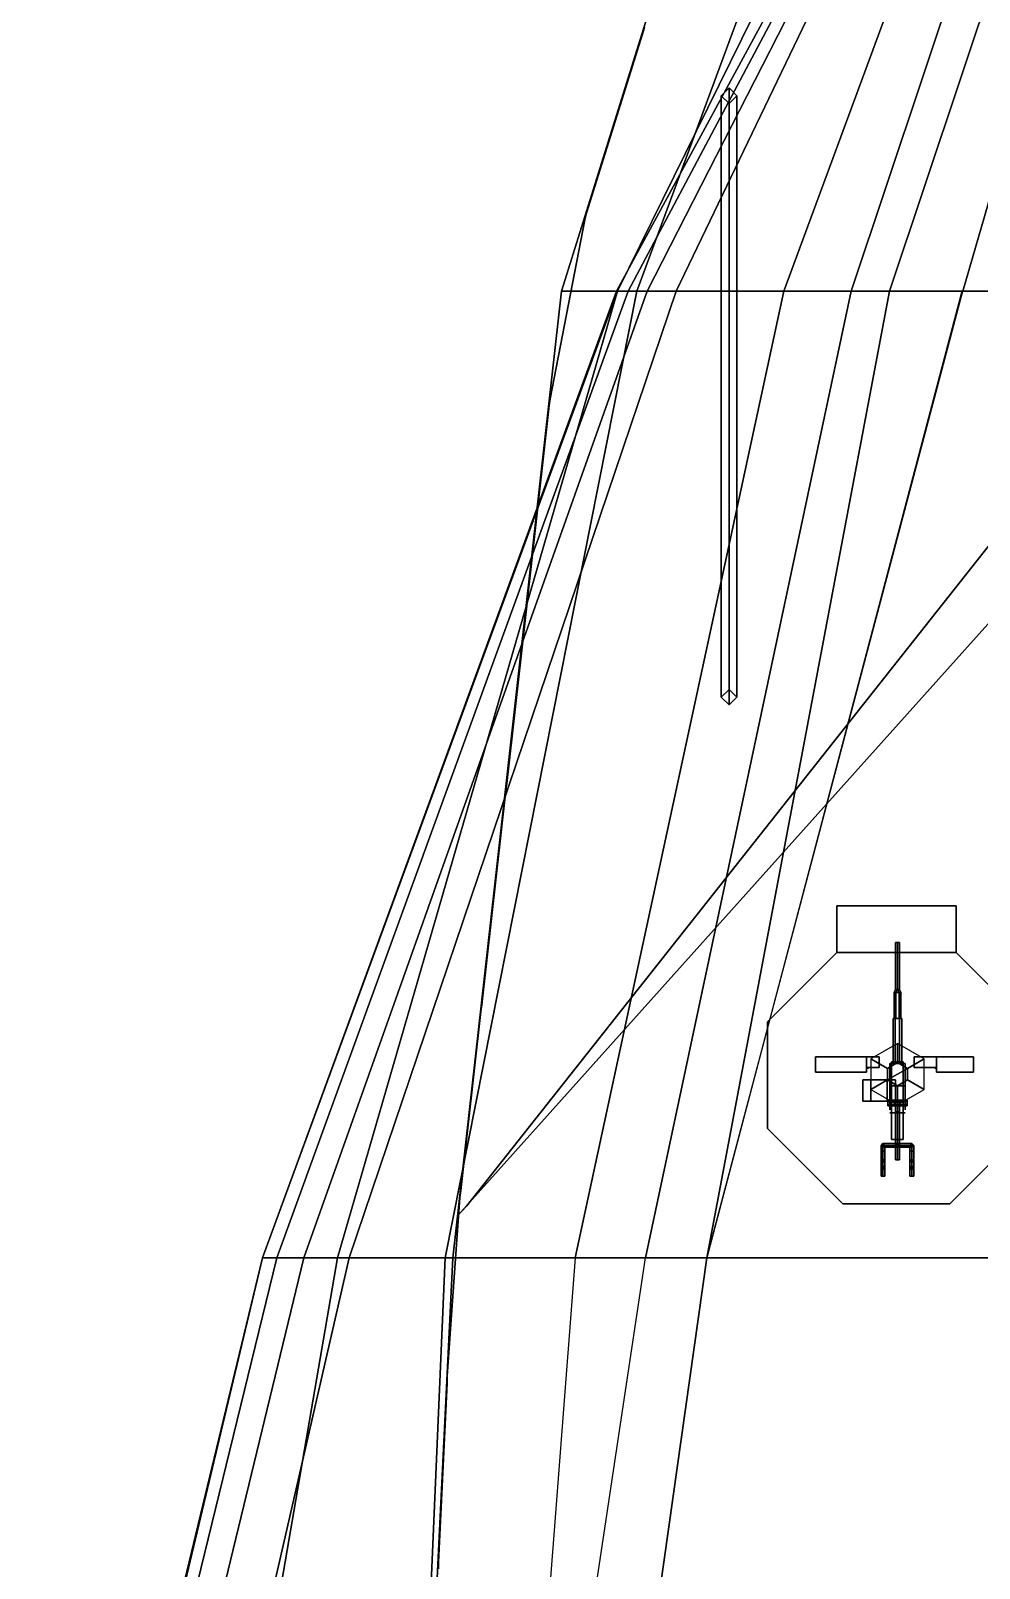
# Model space of a CAD drawing. Header units: millimetres. Extents: x -14 to 14, y -57 to 127.
# Drawn here: x -12.74 to -2.88, y 29.44 to 45.42 of the extents above; entities that cross this region are included whole.
import ezdxf

# ---------------------------------------------------------------- set-up
doc = ezdxf.new("R2010")
doc.units = ezdxf.units.MM
for name, color, linetype in [('barrel', 1, 'Continuous'), ('railings', 6, 'Continuous'), ('sleeve', 5, 'Continuous'), ('turret', 2, 'Continuous')]:
    doc.layers.add(name, color=color, linetype=linetype)

msp = doc.modelspace()

# ---------------------------------------------------------------- linework, layer by layer
for points in [[(4.09, 52.73, 5.29), (-4.09, 52.73, 5.29), (-7.22, 42.71, 4.82), (7.22, 42.71, 4.82)], [(-4.09, 52.73, 5.29), (-2.73, 52.73, 2.59), (-6.44, 42.71, 1.98), (-7.22, 42.71, 4.82)], [(-1.21, 52.73, -1.51), (-1.21, 52.73, -1.51), (-6.53, 42.71, -2.65), (-6.65, 42.71, -2.35)], [(-1.7, 52.73), (-1.21, 52.73, -1.51), (-6.65, 42.71, -2.35), (-6.64, 42.71)], [(-2.73, 52.73, 2.59), (-1.7, 52.73), (-6.64, 42.71), (-6.44, 42.71, 1.98)], [(-1.21, 52.73, -1.51), (-1.21, 52.73, -1.51), (-6.33, 42.71, -2.85), (-6.53, 42.71, -2.65)], [(-1.21, 52.73, -1.51), (-1.21, 52.73, -1.51), (-6.03, 42.71, -2.96), (-6.33, 42.71, -2.85)], [(-1.21, 52.73, -1.51), (-1.21, 52.73, -1.51), (-4.91, 42.71, -2.96), (-6.03, 42.71, -2.96)], [(-1.21, 52.73, -1.51), (-0.86, 52.73, -2.65), (-4.21, 42.71, -3.74), (-4.91, 42.71, -2.96)], [(-0.86, 52.73, -2.65), (-0.46, 52.73, -3.9), (-3.81, 42.71, -4.03), (-4.21, 42.71, -3.74)], [(-0.46, 52.73, -3.9), (-0.14, 52.73, -4.35), (-3.05, 42.71, -4.35), (-3.81, 42.71, -4.03)], [(-0.14, 52.73, -4.35), (0.14, 52.73, -4.35), (3.05, 42.71, -4.35), (-3.05, 42.71, -4.35)], [(-5.48, 44.82, 5.35), (-5.56, 44.74, 5.35), (-5.56, 38.49, 9.5), (-5.48, 38.57, 9.5)], [(-5.4, 44.74, 8.94), (-5.48, 44.82, 8.94), (-5.56, 44.74, 8.94), (-5.48, 44.66, 8.94)], [(-5.48, 44.82, 4.91), (-5.56, 44.74, 4.91), (-5.56, 44.74, 8.94), (-5.48, 44.82, 8.94)], [(-5.4, 44.74, 5.35), (-5.48, 44.82, 5.35), (-5.48, 38.57, 9.5), (-5.4, 38.49, 9.5)], [(-5.4, 44.74, 4.91), (-5.48, 44.82, 4.91), (-5.48, 44.82, 8.94), (-5.4, 44.74, 8.94)], [(-5.56, 44.74, 5.35), (-5.48, 44.66, 5.35), (-5.48, 38.41, 9.5), (-5.56, 38.49, 9.5)], [(-5.56, 44.74, 4.91), (-5.48, 44.66, 4.91), (-5.48, 44.66, 8.94), (-5.56, 44.74, 8.94)], [(-5.48, 44.66, 5.35), (-5.4, 44.74, 5.35), (-5.4, 38.49, 9.5), (-5.48, 38.41, 9.5)], [(-5.48, 44.66, 4.91), (-5.4, 44.74, 4.91), (-5.4, 44.74, 8.94), (-5.48, 44.66, 8.94)], [(-5.48, 38.616, 9.469), (-5.48, 38.57, 9.5), (-5.48, 44.66, 8.72), (-5.48, 44.66, 8.67)], [(-5.48, 44.66, 8.67), (-5.48, 44.66, 8.72), (-5.48, 38.57, 9.5), (-5.48, 38.616, 9.469)], [(-6.64, 42.71), (-6.65, 42.71, -2.35), (-10.33, 32.66, -2.54), (-10.33, 32.66)], [(-6.65, 42.71, -2.35), (-6.53, 42.71, -2.65), (-10.18, 32.66, -2.99), (-10.33, 32.66, -2.54)], [(-6.64, 42.71), (-6.64, 42.71), (-10.33, 32.66), (-9.55, 32.66)], [(-6.53, 42.71, -2.65), (-6.33, 42.71, -2.85), (-9.9, 32.66, -3.3), (-10.18, 32.66, -2.99)], [(-6.33, 42.71, -2.85), (-6.03, 42.71, -2.96), (-9.43, 32.66, -3.52), (-9.9, 32.66, -3.3)], [(-6.44, 42.71, 1.98), (-6.64, 42.71), (-9.55, 32.66), (-8.43, 32.66, 1.98)], [(-6.03, 42.71, -2.96), (-4.91, 42.71, -2.96), (-7.08, 32.66, -3.52), (-9.43, 32.66, -3.52)], [(-7.22, 42.71, 4.82), (-6.44, 42.71, 1.98), (-8.43, 32.66, 1.98), (-8.35, 32.66, 4.52)], [(7.22, 42.71, 4.82), (-7.22, 42.71, 4.82), (-8.35, 32.66, 4.52), (8.35, 32.66, 4.52)], [(-4.91, 42.71, -2.96), (-4.21, 42.71, -3.74), (-6.35, 32.66, -4.09), (-7.08, 32.66, -3.52)], [(-4.21, 42.71, -3.74), (-3.81, 42.71, -4.03), (-5.71, 32.66, -4.35), (-6.35, 32.66, -4.09)], [(-3.05, 42.71, -4.35), (3.05, 42.71, -4.35), (5.71, 32.66, -4.35), (-5.71, 32.66, -4.35)], [(-3.81, 42.71, -4.03), (-3.06, 42.71, -4.35), (-5.71, 32.66, -4.35)], [(-1.62, 40.55, 4.75), (-2, 41.05, 5.93), (-8.21, 33.2, 4.8), (-8.3, 33.1, 4.53)], [(-8.3, 33.1, 4.53), (-8.21, 33.2, 4.8), (-2, 41.05, 5.93), (-1.62, 40.55, 4.75)], [(-5.4, 38.49, 9.5), (-5.48, 38.57, 9.5), (-5.56, 38.49, 9.5), (-5.48, 38.41, 9.5)], [(-3.12, 35.835, 5.71), (-3.12, 36.32, 5.71), (-4.36, 36.32, 5.71), (-4.36, 35.835, 5.71)], [(-3.12, 36.32, 5.71), (-3.12, 36.32, 4.61), (-4.36, 36.32, 4.61), (-4.36, 36.32, 5.71)], [(-4.36, 36.32, 5.71), (-4.36, 36.32, 4.61), (-4.36, 35.835, 4.61), (-4.36, 35.835, 5.71)], [(-3.12, 35.835, 4.61), (-3.12, 36.32, 4.61), (-3.12, 36.32, 5.71), (-3.12, 35.835, 5.71)], [(-4.36, 35.835, 5.71), (-5.08, 35.115, 5.71), (-5.08, 35.115, 4.61), (-4.36, 35.835, 4.61)], [(-5.08, 35.115, 5.71), (-4.36, 35.835, 5.71), (-4.36, 35.835, 4.61), (-5.08, 35.115, 4.61)], [(-4.36, 35.835, 5.71), (-4.36, 35.835, 4.61), (-3.12, 35.835, 4.61), (-3.12, 35.835, 5.71)], [(-2.4, 35.115, 5.71), (-3.12, 35.835, 5.71), (-3.12, 35.835, 4.61), (-2.4, 35.115, 4.61)], [(-3.12, 35.835, 5.71), (-2.4, 35.115, 5.71), (-2.4, 35.115, 4.61), (-3.12, 35.835, 4.61)], [(-5.08, 35.115, 5.71), (-5.08, 34.005, 5.71), (-5.08, 34.005, 4.56), (-5.08, 35.115, 4.61)], [(-5.08, 34.005, 5.71), (-5.08, 35.115, 5.71), (-5.08, 35.115, 4.61), (-5.08, 34.005, 4.56)], [(-3.833, 34.63, 5.84), (-3.729, 34.69, 5.84), (-3.729, 34.89, 4.56), (-4.006, 34.73, 4.56)], [(-3.729, 34.69, 5.84), (-3.625, 34.63, 5.84), (-3.452, 34.73, 4.56), (-3.729, 34.89, 4.56)], [(-3.833, 34.51, 5.84), (-3.833, 34.63, 5.84), (-4.006, 34.73, 4.56), (-4.006, 34.41, 4.56)], [(-3.625, 34.63, 5.84), (-3.625, 34.51, 5.84), (-3.452, 34.41, 4.56), (-3.452, 34.73, 4.56)], [(-3.729, 34.45, 5.84), (-3.833, 34.51, 5.84), (-4.006, 34.41, 4.56), (-3.729, 34.25, 4.56)], [(-3.625, 34.51, 5.84), (-3.729, 34.45, 5.84), (-3.729, 34.25, 4.56), (-3.452, 34.41, 4.56)], [(-5.08, 34.005, 5.71), (-4.295, 33.221, 5.71), (-4.295, 33.221, 4.53), (-5.08, 34.005, 4.56)], [(-4.295, 33.221, 5.71), (-5.08, 34.005, 5.71), (-5.08, 34.005, 4.56), (-4.295, 33.221, 4.53)], [(-3.185, 33.221, 5.71), (-2.4, 34.005, 5.71), (-2.4, 34.005, 4.56), (-3.185, 33.221, 4.53)], [(-2.4, 34.005, 5.71), (-3.185, 33.221, 5.71), (-3.185, 33.221, 4.53), (-2.4, 34.005, 4.56)], [(-4.295, 33.221, 5.71), (-3.185, 33.221, 5.71), (-3.185, 33.221, 4.53), (-4.295, 33.221, 4.53)], [(-3.185, 33.221, 5.71), (-4.295, 33.221, 5.71), (-4.295, 33.221, 4.53), (-3.185, 33.221, 4.53)], [(-10.33, 32.66), (-10.33, 32.66, -2.54), (-12.71, 22.68, -2.81), (-12.74, 22.68)], [(-9.55, 32.66), (-10.33, 32.66), (-12.74, 22.68), (-11.27, 22.68)], [(-10.33, 32.66, -2.54), (-10.18, 32.66, -2.99), (-12.62, 22.68, -3.32), (-12.71, 22.68, -2.81)], [(-10.18, 32.66, -2.99), (-9.9, 32.66, -3.3), (-12.32, 22.68, -3.69), (-12.62, 22.68, -3.32)], [(-9.9, 32.66, -3.3), (-9.43, 32.66, -3.52), (-11.72, 22.68, -3.98), (-12.32, 22.68, -3.69)], [(-9.43, 32.66, -3.52), (-7.08, 32.66, -3.52), (-7.85, 22.68, -3.98), (-11.72, 22.68, -3.98)], [(-8.43, 32.66, 1.98), (-9.55, 32.66), (-11.27, 22.68), (-8.86, 22.68, 1.98)], [(-8.35, 32.66, 4.52), (-8.43, 32.66, 1.98), (-8.86, 22.68, 1.98), (-8.84, 22.68, 4.2)], [(8.35, 32.66, 4.52), (-8.35, 32.66, 4.52), (-8.84, 22.68, 4.2), (8.84, 22.68, 4.2)], [(-6.35, 32.66, -4.09), (-5.71, 32.66, -4.35), (-7.12, 22.68, -4.35), (-7.85, 22.68, -3.98)], [(-5.71, 32.66, -4.35), (5.71, 32.66, -4.35), (7.12, 22.68, -4.35), (-7.12, 22.68, -4.35)]]:
    msp.add_3dface(points)
at = {"layer": 'barrel'}
for points in [[(-3.709, 35.94, 6.07), (-3.729, 35.94, 6.05), (-3.749, 35.94, 6.07), (-3.729, 35.94, 6.09)], [(-3.749, 35.94, 6.07), (-3.729, 35.94, 6.05), (-3.729, 35.45, 6.05), (-3.749, 35.45, 6.07)], [(-3.729, 35.94, 6.09), (-3.749, 35.94, 6.07), (-3.749, 35.45, 6.07), (-3.729, 35.45, 6.09)], [(-3.729, 35.94, 6.05), (-3.709, 35.94, 6.07), (-3.709, 35.45, 6.07), (-3.729, 35.45, 6.05)], [(-3.709, 35.94, 6.07), (-3.729, 35.94, 6.09), (-3.729, 35.45, 6.09), (-3.709, 35.45, 6.07)]]:
    msp.add_3dface(points, dxfattribs=at)
at = {"layer": 'railings'}
for points in [[(-6.36, 45.45, 4.94), (-6.38, 45.38, 4.94), (-6.38, 45.38, 5.87), (-6.36, 45.45, 5.87)], [(-6.36, 45.45, 5.87), (-6.38, 45.38, 5.87), (-6.38, 45.38, 4.94), (-6.36, 45.45, 4.94)], [(-6.96, 43.52, 5.78), (-6.96, 43.52, 5.71), (-6.38, 45.38, 5.8), (-6.38, 45.38, 5.87)], [(-6.38, 45.38, 5.87), (-6.38, 45.38, 5.8), (-6.96, 43.52, 5.71), (-6.96, 43.52, 5.78)], [(-6.38, 45.38, 5.44), (-6.38, 45.38, 5.37), (-6.96, 43.52, 5.28), (-6.96, 43.52, 5.35)], [(-6.96, 43.52, 5.35), (-6.96, 43.52, 5.28), (-6.38, 45.38, 5.37), (-6.38, 45.38, 5.44)], [(-6.96, 43.52, 4.85), (-6.98, 43.45, 4.85), (-6.98, 43.45, 5.78), (-6.96, 43.52, 5.78)], [(-6.96, 43.52, 5.78), (-6.98, 43.45, 5.78), (-6.98, 43.45, 4.85), (-6.96, 43.52, 4.85)], [(-7.34, 41.59, 5.71), (-7.34, 41.59, 5.64), (-6.98, 43.45, 5.71), (-6.98, 43.45, 5.78)], [(-6.98, 43.45, 5.78), (-6.98, 43.45, 5.71), (-7.34, 41.59, 5.64), (-7.34, 41.59, 5.71)], [(-6.98, 43.45, 5.35), (-6.98, 43.45, 5.28), (-7.34, 41.59, 5.21), (-7.34, 41.59, 5.28)], [(-7.34, 41.59, 5.28), (-7.34, 41.59, 5.21), (-6.98, 43.45, 5.28), (-6.98, 43.45, 5.35)], [(-7.34, 41.59, 4.78), (-7.35, 41.52, 4.78), (-7.35, 41.52, 5.71), (-7.34, 41.59, 5.71)], [(-7.34, 41.59, 5.71), (-7.35, 41.52, 5.71), (-7.35, 41.52, 4.78), (-7.34, 41.59, 4.78)], [(-7.57, 39.54, 5.65), (-7.57, 39.54, 5.58), (-7.35, 41.52, 5.64), (-7.35, 41.52, 5.71)], [(-7.35, 41.52, 5.71), (-7.35, 41.52, 5.64), (-7.57, 39.54, 5.58), (-7.57, 39.54, 5.65)], [(-7.35, 41.52, 5.28), (-7.35, 41.52, 5.21), (-7.57, 39.54, 5.15), (-7.57, 39.54, 5.22)], [(-7.57, 39.54, 5.22), (-7.57, 39.54, 5.15), (-7.35, 41.52, 5.21), (-7.35, 41.52, 5.28)], [(-7.57, 39.54, 4.72), (-7.58, 39.47, 4.72), (-7.58, 39.47, 5.65), (-7.57, 39.54, 5.65)], [(-7.57, 39.54, 5.65), (-7.58, 39.47, 5.65), (-7.58, 39.47, 4.72), (-7.57, 39.54, 4.72)], [(-7.79, 37.59, 5.16), (-7.79, 37.59, 5.09), (-7.58, 39.47, 5.15), (-7.58, 39.47, 5.22)], [(-7.58, 39.47, 5.22), (-7.58, 39.47, 5.15), (-7.79, 37.59, 5.09), (-7.79, 37.59, 5.16)], [(-7.58, 39.47, 5.65), (-7.58, 39.47, 5.58), (-7.79, 37.59, 5.52), (-7.79, 37.59, 5.59)], [(-7.79, 37.59, 5.59), (-7.79, 37.59, 5.52), (-7.58, 39.47, 5.58), (-7.58, 39.47, 5.65)], [(-7.79, 37.59, 5.59), (-7.8, 37.52, 5.59), (-7.8, 37.52, 4.66), (-7.79, 37.59, 4.66)], [(-7.79, 37.59, 4.66), (-7.8, 37.52, 4.66), (-7.8, 37.52, 5.59), (-7.79, 37.59, 5.59)], [(-8.05, 35.29, 5.09), (-8.05, 35.29, 5.02), (-7.8, 37.52, 5.09), (-7.8, 37.52, 5.16)], [(-7.8, 37.52, 5.16), (-7.8, 37.52, 5.09), (-8.05, 35.29, 5.02), (-8.05, 35.29, 5.09)], [(-7.8, 37.52, 5.59), (-7.8, 37.52, 5.52), (-8.05, 35.29, 5.45), (-8.05, 35.29, 5.52)], [(-8.05, 35.29, 5.52), (-8.05, 35.29, 5.45), (-7.8, 37.52, 5.52), (-7.8, 37.52, 5.59)], [(-8.27, 33.36, 5.04), (-8.27, 33.36, 4.97), (-8.06, 35.22, 5.02), (-8.06, 35.22, 5.09)], [(-8.06, 35.22, 5.09), (-8.06, 35.22, 5.02), (-8.27, 33.36, 4.97), (-8.27, 33.36, 5.04)], [(-8.06, 35.22, 5.52), (-8.06, 35.22, 5.45), (-8.27, 33.36, 5.4), (-8.27, 33.36, 5.47)], [(-8.27, 33.36, 5.47), (-8.27, 33.36, 5.4), (-8.06, 35.22, 5.45), (-8.06, 35.22, 5.52)], [(-8.05, 35.29, 5.52), (-8.06, 35.22, 5.52), (-8.06, 35.22, 4.59), (-8.05, 35.29, 4.59)], [(-8.05, 35.29, 4.59), (-8.06, 35.22, 4.59), (-8.06, 35.22, 5.52), (-8.05, 35.29, 5.52)], [(-8.41, 31.43, 4.97), (-8.41, 31.43, 4.9), (-8.28, 33.29, 4.97), (-8.28, 33.29, 5.04)], [(-8.28, 33.29, 5.04), (-8.28, 33.29, 4.97), (-8.41, 31.43, 4.9), (-8.41, 31.43, 4.97)], [(-8.28, 33.29, 5.47), (-8.28, 33.29, 5.4), (-8.41, 31.43, 5.33), (-8.41, 31.43, 5.4)], [(-8.41, 31.43, 5.4), (-8.41, 31.43, 5.33), (-8.28, 33.29, 5.4), (-8.28, 33.29, 5.47)], [(-8.27, 33.36, 5.47), (-8.28, 33.29, 5.47), (-8.28, 33.29, 4.54), (-8.27, 33.36, 4.54)], [(-8.27, 33.36, 4.54), (-8.28, 33.29, 4.54), (-8.28, 33.29, 5.47), (-8.27, 33.36, 5.47)], [(-8.5, 29.5, 4.92), (-8.5, 29.5, 4.85), (-8.41, 31.36, 4.9), (-8.41, 31.36, 4.97)], [(-8.41, 31.36, 4.97), (-8.41, 31.36, 4.9), (-8.5, 29.5, 4.85), (-8.5, 29.5, 4.92)], [(-8.41, 31.36, 5.4), (-8.41, 31.36, 5.33), (-8.5, 29.5, 5.28), (-8.5, 29.5, 5.35)], [(-8.5, 29.5, 5.35), (-8.5, 29.5, 5.28), (-8.41, 31.36, 5.33), (-8.41, 31.36, 5.4)], [(-8.41, 31.43, 5.4), (-8.41, 31.36, 5.4), (-8.41, 31.36, 4.47), (-8.41, 31.43, 4.47)], [(-8.41, 31.43, 4.47), (-8.41, 31.36, 4.47), (-8.41, 31.36, 5.4), (-8.41, 31.43, 5.4)], [(-8.5, 29.5, 5.35), (-8.5, 29.43, 5.35), (-8.5, 29.43, 4.42), (-8.5, 29.5, 4.42)], [(-8.5, 29.5, 4.42), (-8.5, 29.43, 4.42), (-8.5, 29.43, 5.35), (-8.5, 29.5, 5.35)]]:
    msp.add_3dface(points, dxfattribs=at)
at = {"layer": 'sleeve'}
for points in [[(-3.749, 35.45, 6.07), (-3.729, 35.45, 6.05), (-3.747, 35.42, 6.04), (-3.764, 35.42, 6.07)], [(-3.729, 35.45, 6.09), (-3.749, 35.45, 6.07), (-3.764, 35.42, 6.07), (-3.747, 35.42, 6.1)], [(-3.764, 35.42, 6.07), (-3.747, 35.42, 6.04), (-3.747, 35.15, 6.04), (-3.764, 35.15, 6.07)], [(-3.747, 35.42, 6.1), (-3.764, 35.42, 6.07), (-3.764, 35.15, 6.07), (-3.747, 35.15, 6.1)], [(-3.729, 35.45, 6.05), (-3.729, 35.45, 6.05), (-3.712, 35.42, 6.04), (-3.747, 35.42, 6.04)], [(-3.729, 35.45, 6.09), (-3.729, 35.45, 6.09), (-3.747, 35.42, 6.1), (-3.712, 35.42, 6.1)], [(-3.712, 35.42, 6.1), (-3.747, 35.42, 6.1), (-3.747, 35.15, 6.1), (-3.712, 35.15, 6.1)], [(-3.747, 35.42, 6.04), (-3.712, 35.42, 6.04), (-3.712, 35.15, 6.04), (-3.747, 35.15, 6.04)], [(-3.729, 35.45, 6.05), (-3.709, 35.45, 6.07), (-3.694, 35.42, 6.07), (-3.712, 35.42, 6.04)], [(-3.709, 35.45, 6.07), (-3.729, 35.45, 6.09), (-3.712, 35.42, 6.1), (-3.694, 35.42, 6.07)], [(-3.712, 35.42, 6.04), (-3.694, 35.42, 6.07), (-3.694, 35.15, 6.07), (-3.712, 35.15, 6.04)], [(-3.694, 35.42, 6.07), (-3.712, 35.42, 6.1), (-3.712, 35.15, 6.1), (-3.694, 35.15, 6.07)], [(-3.707, 35.15, 6.031), (-3.752, 35.15, 6.031), (-3.774, 35.15, 6.07), (-3.684, 35.15, 6.07)], [(-3.774, 35.15, 6.07), (-3.752, 35.15, 6.031), (-3.752, 34.7, 6.031), (-3.774, 34.7, 6.07)], [(-3.684, 35.15, 6.07), (-3.774, 35.15, 6.07), (-3.752, 35.15, 6.109), (-3.707, 35.15, 6.109)], [(-3.752, 35.15, 6.109), (-3.774, 35.15, 6.07), (-3.774, 34.7, 6.07), (-3.752, 34.7, 6.109)], [(-3.707, 35.15, 6.109), (-3.752, 35.15, 6.109), (-3.752, 34.7, 6.109), (-3.707, 34.7, 6.109)], [(-3.752, 35.15, 6.031), (-3.707, 35.15, 6.031), (-3.707, 34.7, 6.031), (-3.752, 34.7, 6.031)], [(-3.707, 35.15, 6.031), (-3.684, 35.15, 6.07), (-3.684, 34.7, 6.07), (-3.707, 34.7, 6.031)], [(-3.684, 35.15, 6.07), (-3.707, 35.15, 6.109), (-3.707, 34.7, 6.109), (-3.684, 34.7, 6.07)], [(-3.789, 33.89, 6.14), (-3.669, 33.89, 6.14), (-3.669, 34.7, 6.14), (-3.789, 34.7, 6.14)], [(-3.789, 34.7, 6.02), (-3.669, 34.7, 6.02), (-3.669, 33.89, 6.02), (-3.789, 33.89, 6.02)], [(-3.789, 34.7, 6.14), (-3.789, 34.7, 6.02), (-3.789, 33.89, 6.02), (-3.789, 33.89, 6.14)], [(-3.669, 34.7, 6.14), (-3.669, 34.7, 6.02), (-3.789, 34.7, 6.02), (-3.789, 34.7, 6.14)], [(-3.669, 33.89, 6.14), (-3.669, 33.89, 6.02), (-3.669, 34.7, 6.02), (-3.669, 34.7, 6.14)], [(-3.749, 34.51, 6.2), (-4.089, 34.51, 6.2), (-4.004, 34.51, 6.347), (-3.834, 34.51, 6.347)], [(-4.004, 34.51, 6.347), (-4.089, 34.51, 6.2), (-4.089, 34.29, 6.2), (-4.004, 34.29, 6.347)], [(-3.834, 34.51, 6.053), (-4.004, 34.51, 6.053), (-4.089, 34.51, 6.2), (-3.749, 34.51, 6.2)], [(-4.089, 34.51, 6.2), (-4.004, 34.51, 6.053), (-4.004, 34.29, 6.053), (-4.089, 34.29, 6.2)], [(-3.834, 34.51, 6.347), (-4.004, 34.51, 6.347), (-4.004, 34.29, 6.347), (-3.834, 34.29, 6.347)], [(-4.004, 34.51, 6.053), (-3.834, 34.51, 6.053), (-3.834, 34.29, 6.053), (-4.004, 34.29, 6.053)], [(-3.749, 34.51, 6.2), (-3.834, 34.51, 6.347), (-3.834, 34.29, 6.347), (-3.749, 34.29, 6.2)], [(-3.834, 34.51, 6.053), (-3.749, 34.51, 6.2), (-3.749, 34.29, 6.2), (-3.834, 34.29, 6.053)], [(-4.089, 34.29, 6.2), (-3.749, 34.29, 6.2), (-3.834, 34.29, 6.347), (-4.004, 34.29, 6.347)], [(-4.004, 34.29, 6.053), (-3.834, 34.29, 6.053), (-3.749, 34.29, 6.2), (-4.089, 34.29, 6.2)], [(-3.829, 34.24, 6.06), (-3.829, 34.3, 6.06), (-3.829, 34.285, 6.034), (-3.829, 34.255, 6.034)], [(-3.829, 34.255, 6.086), (-3.829, 34.285, 6.086), (-3.829, 34.3, 6.06), (-3.829, 34.24, 6.06)], [(-3.629, 34.3, 6.06), (-3.629, 34.285, 6.034), (-3.829, 34.285, 6.034), (-3.829, 34.3, 6.06)], [(-3.629, 34.285, 6.086), (-3.629, 34.3, 6.06), (-3.829, 34.3, 6.06), (-3.829, 34.285, 6.086)], [(-3.629, 34.285, 6.034), (-3.629, 34.255, 6.034), (-3.829, 34.255, 6.034), (-3.829, 34.285, 6.034)], [(-3.629, 34.255, 6.086), (-3.629, 34.285, 6.086), (-3.829, 34.285, 6.086), (-3.829, 34.255, 6.086)], [(-3.629, 34.255, 6.034), (-3.629, 34.24, 6.06), (-3.829, 34.24, 6.06), (-3.829, 34.255, 6.034)], [(-3.629, 34.24, 6.06), (-3.629, 34.255, 6.086), (-3.829, 34.255, 6.086), (-3.829, 34.24, 6.06)], [(-3.749, 34.28, 6), (-3.729, 34.28, 5.98), (-3.729, 33.83, 5.98), (-3.749, 33.85, 6)], [(-3.729, 34.28, 6.02), (-3.749, 34.28, 6), (-3.749, 33.85, 6), (-3.729, 33.83, 6.02)], [(-3.729, 34.28, 5.98), (-3.709, 34.28, 6), (-3.709, 33.85, 6), (-3.729, 33.83, 5.98)], [(-3.709, 34.28, 6), (-3.729, 34.28, 6.02), (-3.729, 33.83, 6.02), (-3.709, 33.85, 6)], [(-3.629, 34.255, 6.034), (-3.629, 34.285, 6.034), (-3.629, 34.3, 6.06), (-3.629, 34.24, 6.06)], [(-3.629, 34.24, 6.06), (-3.629, 34.3, 6.06), (-3.629, 34.285, 6.086), (-3.629, 34.255, 6.086)], [(-3.769, 34.17, 6.421), (-3.809, 34.17, 6.49), (-3.649, 34.17, 6.49), (-3.689, 34.17, 6.421)], [(-3.689, 34.17, 6.421), (-3.649, 34.17, 6.49), (-3.809, 34.17, 6.49), (-3.769, 34.17, 6.421)], [(-3.649, 34.17, 6.49), (-3.689, 34.17, 6.559), (-3.769, 34.17, 6.559), (-3.809, 34.17, 6.49)], [(-3.809, 34.17, 6.49), (-3.769, 34.17, 6.559), (-3.689, 34.17, 6.559), (-3.649, 34.17, 6.49)], [(-3.709, 34.18, 6.39), (-3.729, 34.18, 6.37), (-3.749, 34.18, 6.39), (-3.729, 34.18, 6.41)], [(-3.749, 34.18, 6.39), (-3.729, 34.18, 6.37), (-3.729, 33.68, 6.37), (-3.749, 33.68, 6.39)], [(-3.729, 34.18, 6.41), (-3.749, 34.18, 6.39), (-3.749, 33.68, 6.39), (-3.729, 33.68, 6.41)], [(-3.729, 34.18, 6.37), (-3.709, 34.18, 6.39), (-3.709, 33.68, 6.39), (-3.729, 33.68, 6.37)], [(-3.709, 34.18, 6.39), (-3.729, 34.18, 6.41), (-3.729, 33.68, 6.41), (-3.709, 33.68, 6.39)], [(-3.729, 34.08, 6.14), (-3.729, 33.93, 6.38), (-3.729, 34.03, 6.38), (-3.729, 34.17, 6.14)], [(-3.729, 34.17, 6.14), (-3.729, 34.03, 6.38), (-3.729, 33.93, 6.38), (-3.729, 34.08, 6.14)], [(-3.789, 33.89, 6.02), (-3.669, 33.89, 6.02), (-3.669, 33.89, 6.14), (-3.789, 33.89, 6.14)], [(-3.879, 33.85, 6.2), (-3.899, 33.83, 6.18), (-3.899, 33.77, 6.24), (-3.879, 33.77, 6.26)], [(-3.879, 33.85, 6), (-3.899, 33.83, 5.98), (-3.899, 33.83, 6.18), (-3.879, 33.85, 6.2)], [(-3.899, 33.83, 6.18), (-3.879, 33.81, 6.16), (-3.879, 33.77, 6.22), (-3.899, 33.77, 6.24)], [(-3.899, 33.83, 5.98), (-3.879, 33.81, 6), (-3.879, 33.81, 6.16), (-3.899, 33.83, 6.18)], [(-3.899, 33.77, 6.24), (-3.879, 33.77, 6.22), (-3.879, 33.69, 6.22), (-3.899, 33.67, 6.24)], [(-3.879, 33.77, 6.26), (-3.899, 33.77, 6.24), (-3.899, 33.67, 6.24), (-3.879, 33.69, 6.26)], [(-3.859, 33.83, 6.18), (-3.879, 33.85, 6.2), (-3.879, 33.77, 6.26), (-3.859, 33.77, 6.24)], [(-3.859, 33.83, 5.98), (-3.879, 33.85, 6), (-3.579, 33.85, 6), (-3.599, 33.83, 5.98)], [(-3.879, 33.85, 6), (-3.859, 33.83, 6.02), (-3.599, 33.83, 6.02), (-3.579, 33.85, 6)], [(-3.859, 33.83, 5.98), (-3.879, 33.85, 6), (-3.879, 33.85, 6.2), (-3.859, 33.83, 6.18)], [(-3.879, 33.81, 6.16), (-3.859, 33.83, 6.18), (-3.859, 33.77, 6.24), (-3.879, 33.77, 6.22)], [(-3.879, 33.81, 6), (-3.859, 33.83, 5.98), (-3.599, 33.83, 5.98), (-3.579, 33.81, 6)], [(-3.859, 33.83, 6.02), (-3.879, 33.81, 6), (-3.579, 33.81, 6), (-3.599, 33.83, 6.02)], [(-3.879, 33.81, 6), (-3.859, 33.83, 5.98), (-3.859, 33.83, 6.18), (-3.879, 33.81, 6.16)], [(-3.879, 33.77, 6.22), (-3.859, 33.77, 6.24), (-3.859, 33.67, 6.24), (-3.879, 33.69, 6.22)], [(-3.859, 33.77, 6.24), (-3.879, 33.77, 6.26), (-3.879, 33.69, 6.26), (-3.859, 33.67, 6.24)], [(-3.579, 33.85, 6.2), (-3.599, 33.83, 6.18), (-3.599, 33.77, 6.24), (-3.579, 33.77, 6.26)], [(-3.579, 33.85, 6), (-3.599, 33.83, 5.98), (-3.599, 33.83, 6.18), (-3.579, 33.85, 6.2)], [(-3.599, 33.83, 6.18), (-3.579, 33.81, 6.16), (-3.579, 33.77, 6.22), (-3.599, 33.77, 6.24)], [(-3.599, 33.83, 5.98), (-3.579, 33.81, 6), (-3.579, 33.81, 6.16), (-3.599, 33.83, 6.18)], [(-3.599, 33.77, 6.24), (-3.579, 33.77, 6.22), (-3.579, 33.69, 6.22), (-3.599, 33.67, 6.24)], [(-3.579, 33.77, 6.26), (-3.599, 33.77, 6.24), (-3.599, 33.67, 6.24), (-3.579, 33.69, 6.26)], [(-3.559, 33.83, 6.18), (-3.579, 33.85, 6.2), (-3.579, 33.77, 6.26), (-3.559, 33.77, 6.24)], [(-3.559, 33.83, 5.98), (-3.579, 33.85, 6), (-3.579, 33.85, 6.2), (-3.559, 33.83, 6.18)], [(-3.579, 33.81, 6.16), (-3.559, 33.83, 6.18), (-3.559, 33.77, 6.24), (-3.579, 33.77, 6.22)], [(-3.579, 33.81, 6), (-3.559, 33.83, 5.98), (-3.559, 33.83, 6.18), (-3.579, 33.81, 6.16)], [(-3.579, 33.77, 6.22), (-3.559, 33.77, 6.24), (-3.559, 33.67, 6.24), (-3.579, 33.69, 6.22)], [(-3.559, 33.77, 6.24), (-3.579, 33.77, 6.26), (-3.579, 33.69, 6.26), (-3.559, 33.67, 6.24)], [(-3.879, 33.69, 6.16), (-3.899, 33.67, 6.18), (-3.899, 33.67, 6.29), (-3.879, 33.69, 6.31)], [(-3.879, 33.61, 6.1), (-3.899, 33.59, 6.13), (-3.899, 33.67, 6.18), (-3.879, 33.69, 6.16)], [(-3.879, 33.69, 6.31), (-3.899, 33.67, 6.29), (-3.899, 33.6, 6.34), (-3.879, 33.62, 6.36)], [(-3.899, 33.67, 6.18), (-3.879, 33.65, 6.2), (-3.879, 33.65, 6.27), (-3.899, 33.67, 6.29)], [(-3.899, 33.67, 6.29), (-3.879, 33.65, 6.27), (-3.879, 33.58, 6.32), (-3.899, 33.6, 6.34)], [(-3.899, 33.59, 6.13), (-3.879, 33.58, 6.15), (-3.879, 33.65, 6.2), (-3.899, 33.67, 6.18)], [(-3.899, 33.51, 6.34), (-3.879, 33.51, 6.36), (-3.879, 33.62, 6.36), (-3.899, 33.6, 6.34)], [(-3.879, 33.61, 6.1), (-3.859, 33.59, 6.13), (-3.879, 33.58, 6.15), (-3.899, 33.59, 6.13)], [(-3.879, 33.51, 6.32), (-3.899, 33.51, 6.34), (-3.899, 33.6, 6.34), (-3.879, 33.58, 6.32)], [(-3.859, 33.67, 6.18), (-3.879, 33.69, 6.16), (-3.879, 33.69, 6.31), (-3.859, 33.67, 6.29)], [(-3.859, 33.59, 6.13), (-3.879, 33.61, 6.1), (-3.879, 33.69, 6.16), (-3.859, 33.67, 6.18)], [(-3.859, 33.67, 6.29), (-3.879, 33.69, 6.31), (-3.879, 33.62, 6.36), (-3.859, 33.6, 6.34)], [(-3.879, 33.65, 6.2), (-3.859, 33.67, 6.18), (-3.859, 33.67, 6.29), (-3.879, 33.65, 6.27)], [(-3.879, 33.65, 6.27), (-3.859, 33.67, 6.29), (-3.859, 33.6, 6.34), (-3.879, 33.58, 6.32)], [(-3.879, 33.58, 6.15), (-3.859, 33.59, 6.13), (-3.859, 33.67, 6.18), (-3.879, 33.65, 6.2)], [(-3.879, 33.51, 6.36), (-3.859, 33.51, 6.34), (-3.859, 33.6, 6.34), (-3.879, 33.62, 6.36)], [(-3.859, 33.51, 6.34), (-3.879, 33.51, 6.32), (-3.879, 33.58, 6.32), (-3.859, 33.6, 6.34)], [(-3.729, 33.68, 6.41), (-3.749, 33.68, 6.39), (-3.729, 33.68, 6.37), (-3.709, 33.68, 6.39)], [(-3.579, 33.69, 6.16), (-3.599, 33.67, 6.18), (-3.599, 33.67, 6.29), (-3.579, 33.69, 6.31)], [(-3.579, 33.61, 6.1), (-3.599, 33.59, 6.13), (-3.599, 33.67, 6.18), (-3.579, 33.69, 6.16)], [(-3.579, 33.69, 6.31), (-3.599, 33.67, 6.29), (-3.599, 33.6, 6.34), (-3.579, 33.62, 6.36)], [(-3.599, 33.67, 6.18), (-3.579, 33.65, 6.2), (-3.579, 33.65, 6.27), (-3.599, 33.67, 6.29)], [(-3.599, 33.67, 6.29), (-3.579, 33.65, 6.27), (-3.579, 33.58, 6.32), (-3.599, 33.6, 6.34)], [(-3.599, 33.59, 6.13), (-3.579, 33.58, 6.15), (-3.579, 33.65, 6.2), (-3.599, 33.67, 6.18)], [(-3.599, 33.51, 6.34), (-3.579, 33.51, 6.36), (-3.579, 33.62, 6.36), (-3.599, 33.6, 6.34)], [(-3.579, 33.61, 6.1), (-3.559, 33.59, 6.13), (-3.579, 33.58, 6.15), (-3.599, 33.59, 6.13)], [(-3.579, 33.51, 6.32), (-3.599, 33.51, 6.34), (-3.599, 33.6, 6.34), (-3.579, 33.58, 6.32)], [(-3.559, 33.67, 6.18), (-3.579, 33.69, 6.16), (-3.579, 33.69, 6.31), (-3.559, 33.67, 6.29)], [(-3.559, 33.59, 6.13), (-3.579, 33.61, 6.1), (-3.579, 33.69, 6.16), (-3.559, 33.67, 6.18)], [(-3.559, 33.67, 6.29), (-3.579, 33.69, 6.31), (-3.579, 33.62, 6.36), (-3.559, 33.6, 6.34)], [(-3.579, 33.65, 6.2), (-3.559, 33.67, 6.18), (-3.559, 33.67, 6.29), (-3.579, 33.65, 6.27)], [(-3.579, 33.65, 6.27), (-3.559, 33.67, 6.29), (-3.559, 33.6, 6.34), (-3.579, 33.58, 6.32)], [(-3.579, 33.58, 6.15), (-3.559, 33.59, 6.13), (-3.559, 33.67, 6.18), (-3.579, 33.65, 6.2)], [(-3.579, 33.51, 6.36), (-3.559, 33.51, 6.34), (-3.559, 33.6, 6.34), (-3.579, 33.62, 6.36)], [(-3.559, 33.51, 6.34), (-3.579, 33.51, 6.32), (-3.579, 33.58, 6.32), (-3.559, 33.6, 6.34)], [(-3.879, 33.51, 6.32), (-3.859, 33.51, 6.34), (-3.879, 33.51, 6.36), (-3.899, 33.51, 6.34)], [(-3.579, 33.51, 6.32), (-3.559, 33.51, 6.34), (-3.579, 33.51, 6.36), (-3.599, 33.51, 6.34)]]:
    msp.add_3dface(points, dxfattribs=at)
at = {"layer": 'turret'}
for points in [[(-4.049, 34.749, 5.728), (-4.049, 34.592, 6.616), (-4.58, 34.592, 6.616), (-4.58, 34.749, 5.728)], [(-4.58, 34.749, 5.728), (-4.58, 34.592, 6.616), (-4.049, 34.592, 6.616), (-4.049, 34.749, 5.728)], [(-3.918, 34.749, 5.728), (-3.918, 34.64, 6.344), (-4.049, 34.64, 6.344), (-4.049, 34.749, 5.728)], [(-4.049, 34.749, 5.728), (-4.049, 34.64, 6.344), (-3.918, 34.64, 6.344), (-3.918, 34.749, 5.728)], [(-3.729, 34.69, 5.94), (-3.833, 34.63, 5.94), (-3.833, 34.51, 5.94), (-3.625, 34.63, 5.94)], [(-3.729, 34.69, 5.84), (-3.833, 34.63, 5.84), (-3.833, 34.63, 5.94), (-3.729, 34.69, 5.94)], [(-3.649, 34.45, 5.94), (-3.649, 34.68, 5.94), (-3.809, 34.68, 5.94), (-3.809, 34.45, 5.94)], [(-3.809, 34.45, 5.94), (-3.809, 34.68, 5.94), (-3.649, 34.68, 5.94), (-3.649, 34.45, 5.94)], [(-3.809, 34.44, 5.96), (-3.809, 34.63, 6.03), (-3.809, 34.68, 5.94), (-3.809, 34.45, 5.94)], [(-3.809, 34.45, 5.94), (-3.809, 34.68, 5.94), (-3.809, 34.63, 6.03), (-3.809, 34.44, 5.96)], [(-3.625, 34.63, 5.84), (-3.729, 34.69, 5.84), (-3.729, 34.69, 5.94), (-3.625, 34.63, 5.94)], [(-3.649, 34.45, 5.94), (-3.649, 34.68, 5.94), (-3.649, 34.63, 6.03), (-3.649, 34.44, 5.96)], [(-3.649, 34.44, 5.96), (-3.649, 34.63, 6.03), (-3.649, 34.68, 5.94), (-3.649, 34.45, 5.94)], [(-3.555, 34.749, 5.728), (-3.555, 34.64, 6.344), (-3.322, 34.64, 6.344), (-3.322, 34.749, 5.728)], [(-3.322, 34.749, 5.728), (-3.322, 34.64, 6.344), (-3.555, 34.64, 6.344), (-3.555, 34.749, 5.728)], [(-3.322, 34.749, 5.728), (-3.322, 34.592, 6.616), (-2.937, 34.592, 6.616), (-2.937, 34.749, 5.728)], [(-2.937, 34.749, 5.728), (-2.937, 34.592, 6.616), (-3.322, 34.592, 6.616), (-3.322, 34.749, 5.728)], [(-3.969, 34.64, 6.344), (-4.027, 34.635, 6.372), (-4.049, 34.625, 6.429), (-4.049, 34.64, 6.344)], [(-4.049, 34.64, 6.344), (-4.049, 34.625, 6.429), (-4.027, 34.635, 6.372), (-3.969, 34.64, 6.344)], [(-3.625, 34.63, 5.94), (-3.833, 34.51, 5.94), (-3.729, 34.45, 5.94), (-3.625, 34.51, 5.94)], [(-3.833, 34.63, 5.84), (-3.833, 34.51, 5.84), (-3.833, 34.51, 5.94), (-3.833, 34.63, 5.94)], [(-3.809, 34.44, 5.96), (-3.809, 34.63, 6.03), (-3.809, 34.34, 6.08), (-3.809, 34.32, 6.02)], [(-3.809, 34.32, 6.02), (-3.809, 34.34, 6.08), (-3.809, 34.63, 6.03), (-3.809, 34.44, 5.96)], [(-3.649, 34.44, 5.96), (-3.649, 34.63, 6.03), (-3.649, 34.34, 6.08), (-3.649, 34.32, 6.02)], [(-3.649, 34.32, 6.02), (-3.649, 34.34, 6.08), (-3.649, 34.63, 6.03), (-3.649, 34.44, 5.96)], [(-3.625, 34.51, 5.84), (-3.625, 34.63, 5.84), (-3.625, 34.63, 5.94), (-3.625, 34.51, 5.94)], [(-3.322, 34.64, 6.344), (-3.322, 34.625, 6.429), (-3.344, 34.635, 6.372), (-3.402, 34.64, 6.344)], [(-3.402, 34.64, 6.344), (-3.344, 34.635, 6.372), (-3.322, 34.625, 6.429), (-3.322, 34.64, 6.344)], [(-3.833, 34.51, 5.84), (-3.729, 34.45, 5.84), (-3.729, 34.45, 5.94), (-3.833, 34.51, 5.94)], [(-3.729, 34.45, 5.84), (-3.625, 34.51, 5.84), (-3.625, 34.51, 5.94), (-3.729, 34.45, 5.94)], [(-3.809, 34.25, 6), (-3.809, 34.27, 6.13), (-3.809, 34.34, 6.08), (-3.809, 34.32, 6.02)], [(-3.809, 34.32, 6.02), (-3.809, 34.34, 6.08), (-3.809, 34.27, 6.13), (-3.809, 34.25, 6)], [(-3.809, 34.2, 6.04), (-3.809, 34.2, 6.09), (-3.809, 34.27, 6.13), (-3.809, 34.25, 6)], [(-3.809, 34.25, 6), (-3.809, 34.27, 6.13), (-3.809, 34.2, 6.09), (-3.809, 34.2, 6.04)], [(-3.649, 34.32, 6.02), (-3.649, 34.34, 6.08), (-3.649, 34.27, 6.13), (-3.649, 34.25, 6)], [(-3.649, 34.25, 6), (-3.649, 34.27, 6.13), (-3.649, 34.34, 6.08), (-3.649, 34.32, 6.02)], [(-3.649, 34.2, 6.04), (-3.649, 34.2, 6.09), (-3.649, 34.27, 6.13), (-3.649, 34.25, 6)], [(-3.649, 34.25, 6), (-3.649, 34.27, 6.13), (-3.649, 34.2, 6.09), (-3.649, 34.2, 6.04)]]:
    msp.add_3dface(points, dxfattribs=at)

doc.saveas('drawing.dxf')
